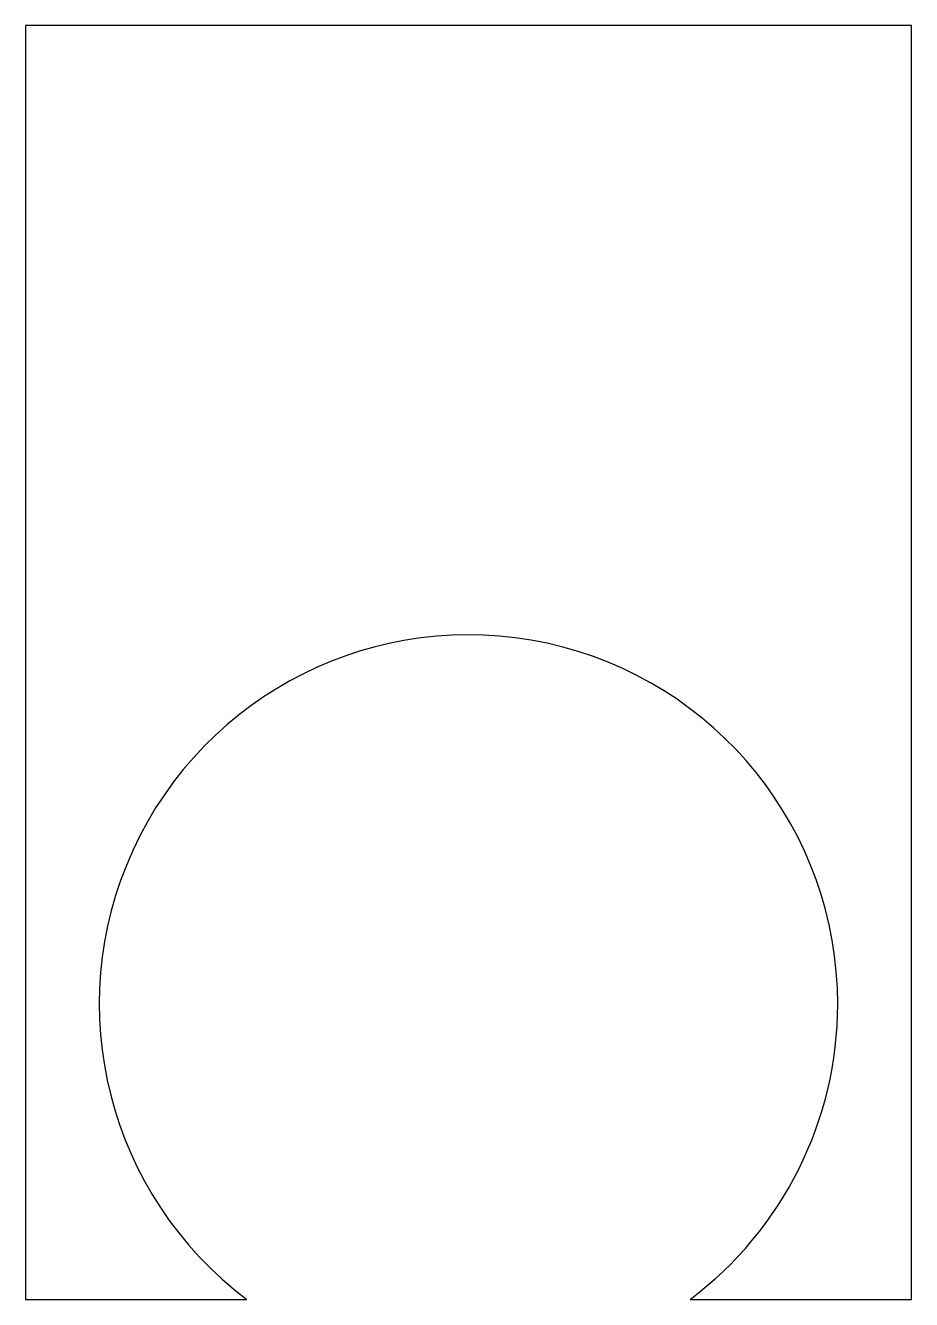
# Model space of a CAD drawing. Header units: millimetres. Extents: x 0 to 24, y 0 to 34.5.
import ezdxf

# ---------------------------------------------------------------- set-up
doc = ezdxf.new("R2010")
doc.units = ezdxf.units.MM

msp = doc.modelspace()

# ---------------------------------------------------------------- linework, layer by layer
for p, q in [((0, 34.5), (0, 0)), ((24, 34.5), (0, 34.5)), ((24, 0), (24, 34.5)), ((0, 0), (6, 0)), ((18, 0), (24, 0))]:
    msp.add_line(p, q)
for start, end in [(0, 233.1301), (306.8699, 360)]:
    msp.add_arc((12, 8), 10, start, end)

doc.saveas('drawing.dxf')
